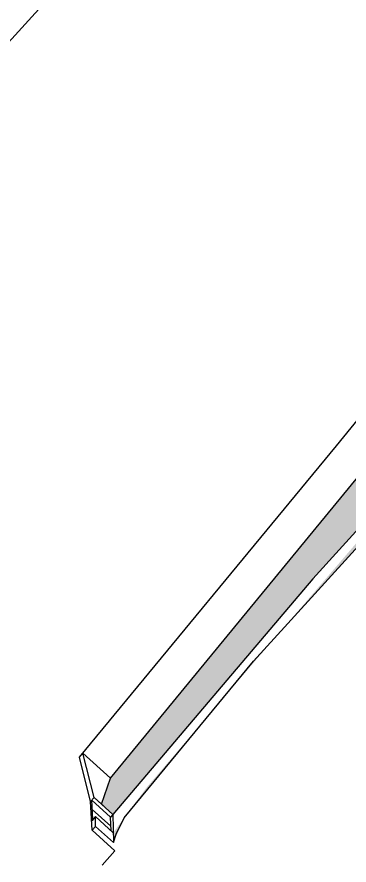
# Model space of a CAD drawing. Extents: x -196763 to -87592, y -65703 to -55832.
# Drawn here: x -87747.19 to -87734.19, y -65675.74 to -65642.5 of the extents above; entities that cross this region are included whole.
import ezdxf

# ---------------------------------------------------------------- set-up
doc = ezdxf.new("R2010")
doc.units = 0
doc.header["$MEASUREMENT"] = 0
doc.layers.add('0_folha', color=7, linetype='Continuous', lineweight=9)
for name, color, linetype in [('0_PROP.corte', 10, 'Continuous'), ('0_PROP.vista4', 140, 'Continuous'), ('0_tramas piso0', 7, 'Continuous')]:
    doc.layers.add(name, color=color, linetype=linetype)

msp = doc.modelspace()

# ---------------------------------------------------------------- hatches: boundary and pattern name
at = {"layer": '0_tramas piso0', "transparency": 33554536}
h = msp.add_hatch(color=55, dxfattribs=at)
h.dxf.hatch_style = 1
h.paths.add_polyline_path([(-87729.336, -65655.047), (-87743.536, -65672.333), (-87743.884, -65673.353), (-87743.44, -65673.755), (-87735.602, -65664.526), (-87728.065, -65656.198), (-87728.139, -65656.13)])
h = msp.add_hatch(color=55, dxfattribs=at)
h.dxf.hatch_style = 1
h.paths.add_polyline_path([(-87727.708, -65656.52), (-87738.032, -65667.876), (-87742.993, -65673.886), (-87743.415, -65674.86), (-87743.424, -65674.471), (-87742.128, -65672.717), (-87728.005, -65656.251)])

# ---------------------------------------------------------------- linework, layer by layer
at = {"layer": '0_folha'}
msp.add_line((-87726.627, -65620.404), (-87766.484, -65664.448), dxfattribs=at)
at = {"layer": '0_PROP.corte', "color": 240, "linetype": 'Continuous', "true_color": 0xed1f24}
for points in [[(-87742.993, -65673.886), (-87737.93, -65667.753), (-87736.589, -65666.27), (-87727.607, -65656.41)], [(-87743.415, -65674.86), (-87743.309, -65674.534), (-87742.993, -65673.886)], [(-87744.246, -65674.377), (-87744.112, -65674.229)], [(-87744.246, -65674.377), (-87743.356, -65675.182)], [(-87744.112, -65674.229), (-87743.415, -65674.86)], [(-87743.862, -65675.741), (-87743.356, -65675.182)]]:
    msp.add_lwpolyline(points, dxfattribs=at)
at = {"layer": '0_PROP.vista4', "linetype": 'Continuous'}
msp.add_line((-87735.602, -65664.526), (-87728.065, -65656.198), dxfattribs=at)
for points in [[(-87734.682, -65659.316), (-87719.196, -65640.287)], [(-87743.536, -65672.333), (-87729.336, -65655.047)], [(-87744.747, -65671.519), (-87734.682, -65659.316)], [(-87735.602, -65664.526), (-87743.44, -65673.755)], [(-87744.167, -65673.097), (-87744.308, -65673.253), (-87744.747, -65671.519)], [(-87743.536, -65672.333), (-87744.615, -65671.357)], [(-87744.167, -65673.097), (-87744.615, -65671.357)], [(-87743.884, -65673.353), (-87743.536, -65672.333)], [(-87744.22, -65673.957), (-87744.262, -65673.202)], [(-87744.262, -65673.202), (-87743.534, -65673.86)], [(-87744.167, -65673.097), (-87743.796, -65673.433)], [(-87744.167, -65673.097), (-87743.44, -65673.755)], [(-87744.246, -65674.377), (-87744.309, -65673.248)], [(-87744.117, -65673.843), (-87744.267, -65674.009)], [(-87744.242, -65673.562), (-87743.514, -65674.22)], [(-87744.112, -65674.229), (-87744.117, -65673.843)], [(-87744.117, -65673.843), (-87743.42, -65674.474)], [(-87743.44, -65673.755), (-87743.534, -65673.86)], [(-87743.504, -65674.398), (-87743.534, -65673.86)], [(-87743.44, -65673.755), (-87743.415, -65674.86)]]:
    msp.add_lwpolyline(points, dxfattribs=at)

doc.saveas('drawing.dxf')
